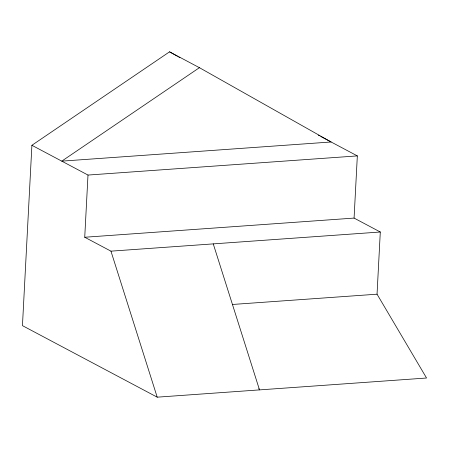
<?xml version="1.0" encoding="UTF-8"?>
<svg xmlns="http://www.w3.org/2000/svg" width="449" height="449" viewBox="0 0 449 449"><rect width="100%" height="100%" fill="white"/><g stroke="black" fill="none" stroke-linecap="round" stroke-linejoin="round"><path stroke-width="0.67" d="M31.901 145.285L22.45 325.643L157.206 397.169L426.55 378.013L377.042 294.19L380.297 232.004L354.076 218.085L84.732 237.246L87.993 175.059L31.901 145.285L169.548 51.831L199.418 67.681L331.115 141.985L61.771 161.14L199.418 67.681M354.076 218.085L357.337 155.904L320.754 136.485M87.993 175.059L357.337 155.904M84.732 237.246L110.954 251.159L380.297 232.004M232.363 304.478L377.042 294.19M318.313 135.188L319.536 135.839M169.548 51.831L177.473 56.299M178.696 56.989L179.914 57.68M258.798 388.688L259.511 389.895L213.258 243.886M110.954 251.159L157.206 397.169"/></g></svg>
